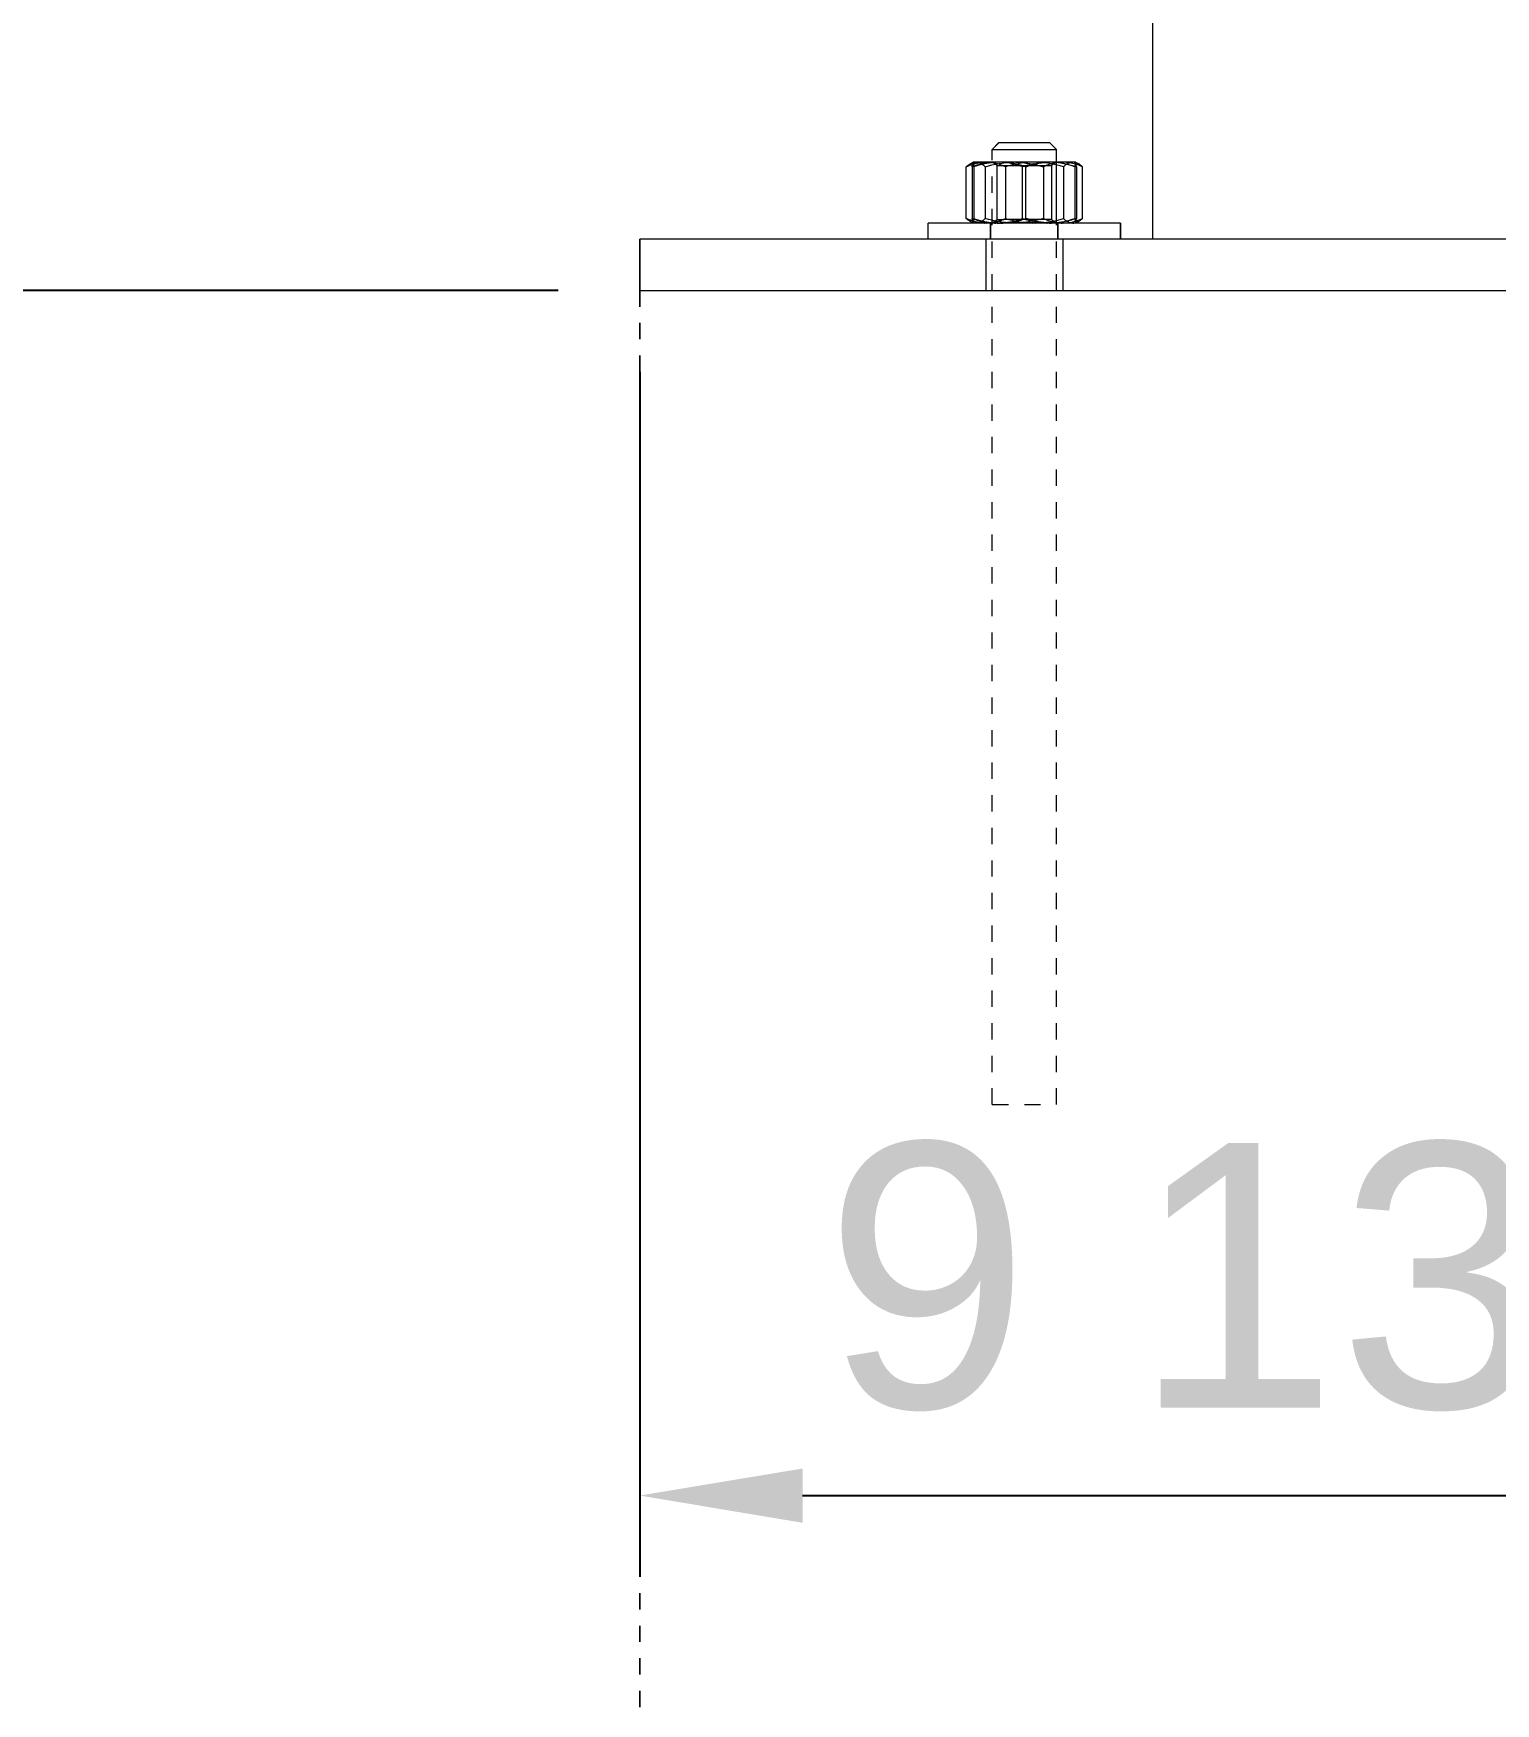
# Model space of a CAD drawing. Header units: inches. Extents: x -13 to 609, y -6 to 131.
# Drawn here: x 0.44 to 9.42, y 41.85 to 52.1 of the extents above; entities that cross this region are included whole.
import ezdxf

# ---------------------------------------------------------------- set-up
doc = ezdxf.new("R2010")
doc.units = ezdxf.units.IN
doc.header["$PDSIZE"] = -1
doc.linetypes.add('HIDDEN', pattern=[1.905, 1.27, -0.635])
doc.layers.add('ZANO_R', color=7, linetype='Continuous', lineweight=0)
doc.layers.add('ZANO_R_przerywana', color=250, linetype='HIDDEN', lineweight=0)
doc.styles.add('Arial', font='arial.ttf')
doc.styles.get("Standard").update_dxf_attribs({"font": 'ARIALUNI.TTF'})
doc.dimstyles.new('amerykanie', dxfattribs={"dimtxt": 50, "dimasz": 50, "dimexe": 0.5, "dimexo": 0.5, "dimgap": 1, "dimtad": 1, "dimdec": 0, "dimzin": 0, "dimlunit": 5, "dimtxsty": 'Standard', "dimcen": 0.09, "dimclrd": 1, "dimclre": 1, "dimclrt": 1, "dimazin": 0, "dimtfac": 1, "dimtdec": 0, "dimtmove": 0, "dimatfit": 3, "dimfxl": 1, "dimtzin": 0, "dimarcsym": 1})

# ---------------------------------------------------------------- blocks, each defined once
blk = doc.blocks.new('*D424')
at = {"layer": 'Defpoints', "color": 0}
for p in [(9.357, 130.6), (-9.363, 50.527), (4.164, 50.527)]:
    blk.add_point(p, dxfattribs=at)
at = {"layer": 'ZANO_R', "color": 1, "lineweight": -2}
for p, q in [((8.857, 130.6), (-9.863, 130.6)), ((-9.363, 129.6), (-9.363, 51.527)), ((3.664, 50.527), (-9.863, 50.527))]:
    blk.add_line(p, q, dxfattribs=at)
at = {"layer": 'ZANO_R', "color": 1}
for points in [[(-9.196, 129.6), (-9.53, 129.6), (-9.363, 130.6)], [(-9.53, 51.527), (-9.196, 51.527), (-9.363, 50.527)]]:
    blk.add_solid(points, dxfattribs=at)
at = {"layer": 'ZANO_R', "color": 1, "insert": (-10.703, 90.563), "char_height": 1.625, "attachment_point": 5, "rotation": 90, "style": 'Arial'}
blk.add_mtext('80 1/16', dxfattribs=at)
blk = doc.blocks.new('*D442')
at = {"layer": 'Defpoints', "color": 0}
for p in [(4.164, 50.527), (14.006, 50.527), (14.006, 43.126)]:
    blk.add_point(p, dxfattribs=at)
at = {"layer": 'ZANO_R', "color": 1, "lineweight": -2}
for p, q in [((4.164, 50.027), (4.164, 42.626)), ((14.006, 50.027), (14.006, 42.626)), ((5.164, 43.126), (13.006, 43.126))]:
    blk.add_line(p, q, dxfattribs=at)
at = {"layer": 'ZANO_R', "color": 1}
for points in [[(5.164, 43.292), (5.164, 42.959), (4.164, 43.126)], [(13.006, 42.959), (13.006, 43.292), (14.006, 43.126)]]:
    blk.add_solid(points, dxfattribs=at)
at = {"layer": 'ZANO_R', "color": 1, "insert": (9.085, 44.467), "char_height": 1.625, "attachment_point": 5, "style": 'Arial'}
blk.add_mtext('9 13/16', dxfattribs=at)

msp = doc.modelspace()

# ---------------------------------------------------------------- linework, layer by layer
at = {"layer": 'ZANO_R'}
for p, q in [((7.31373, 53.28269), (7.31373, 50.84174)), ((6.36871, 51.4323), (6.32934, 51.39293)), ((6.32934, 51.39293), (6.32953, 51.39293)), ((6.369, 51.4323), (6.32963, 51.39293)), ((6.32963, 51.39293), (6.52649, 51.39293)), ((6.36887, 51.4323), (6.36871, 51.4323)), ((6.52647, 51.4323), (6.369, 51.4323)), ((6.68396, 51.4323), (6.52649, 51.4323)), ((6.52649, 51.39293), (6.72333, 51.39293)), ((6.68373, 51.43223), (6.72304, 51.39293)), ((6.68396, 51.4323), (6.72333, 51.39293)), ((6.72304, 50.94126), (6.72304, 51.39293)), ((6.72333, 50.9413), (6.72333, 51.39293)), ((6.16982, 51.28605), (6.1788, 51.28987)), ((6.16982, 51.28605), (6.17357, 51.28939)), ((6.16982, 50.9683), (6.16982, 51.28605)), ((6.17357, 51.28939), (6.17744, 51.2926)), ((6.17744, 51.2926), (6.18141, 51.29567)), ((6.18442, 51.29214), (6.1788, 51.28987)), ((6.18141, 51.29567), (6.18549, 51.2986)), ((6.18442, 51.29214), (6.18836, 51.29368)), ((6.18549, 51.2986), (6.18966, 51.30139)), ((6.19176, 51.29497), (6.18836, 51.29368)), ((6.18966, 51.30139), (6.19393, 51.30403)), ((6.19176, 51.29497), (6.19866, 51.29747)), ((6.19393, 51.30403), (6.21152, 51.31419)), ((6.19506, 51.30467), (6.19714, 51.30585)), ((6.19714, 51.30585), (6.19926, 51.30696)), ((6.19913, 51.29763), (6.19866, 51.29747)), ((6.19913, 51.29763), (6.20997, 51.30123)), ((6.19926, 51.30696), (6.20142, 51.308)), ((6.20142, 51.308), (6.20361, 51.30895)), ((6.20361, 51.30895), (6.20584, 51.30984)), ((6.20584, 51.30984), (6.20809, 51.31064)), ((6.20613, 51.28605), (6.21109, 51.3141)), ((6.22184, 51.29137), (6.20613, 51.28605)), ((6.20613, 51.28605), (6.20613, 50.9683)), ((6.20809, 51.31064), (6.21037, 51.31137)), ((6.21396, 51.30245), (6.20997, 51.30123)), ((6.21037, 51.31137), (6.21267, 51.31202)), ((6.2111, 51.31411), (6.21123, 51.31418)), ((6.21136, 51.31419), (6.21124, 51.31419)), ((6.28896, 51.31419), (6.21152, 51.31419)), ((6.21161, 51.31411), (6.21658, 51.28605)), ((6.21267, 51.31202), (6.215, 51.31259)), ((6.21396, 51.30245), (6.21612, 51.30309)), ((6.215, 51.31259), (6.21734, 51.31308)), ((6.22142, 51.30459), (6.21612, 51.30309)), ((6.2263, 51.28917), (6.21658, 51.28605)), ((6.21658, 51.28605), (6.21658, 50.9683)), ((6.21734, 51.31308), (6.2197, 51.31349)), ((6.2197, 51.31349), (6.22207, 51.31382)), ((6.22142, 51.30459), (6.22273, 51.30495)), ((6.23771, 51.29615), (6.22184, 51.29137)), ((6.22207, 51.31382), (6.22445, 51.31406)), ((6.22892, 51.30654), (6.22273, 51.30495)), ((6.22856, 51.28987), (6.2263, 51.28917)), ((6.24176, 51.29381), (6.22856, 51.28987)), ((6.22892, 51.30654), (6.2299, 51.30678)), ((6.23645, 51.30829), (6.2299, 51.30678)), ((6.23149, 51.31419), (6.23513, 51.31419)), ((6.23189, 51.31406), (6.23497, 51.31357)), ((6.23216, 51.31419), (6.23192, 51.31419)), ((6.23497, 51.31357), (6.23804, 51.31297)), ((6.23645, 51.30829), (6.23784, 51.30859)), ((6.25374, 51.30038), (6.23771, 51.29615)), ((6.24403, 51.30982), (6.23784, 51.30858)), ((6.23804, 51.31297), (6.24109, 51.31227)), ((6.24109, 51.31227), (6.24411, 51.31148)), ((6.25504, 51.29747), (6.24176, 51.29381)), ((6.24403, 51.30982), (6.25159, 51.31114)), ((6.24411, 51.31148), (6.24711, 51.31058)), ((6.24711, 51.31058), (6.25007, 51.30958)), ((6.25007, 51.30958), (6.253, 51.30849)), ((6.25159, 51.31114), (6.25919, 51.31222)), ((6.253, 51.30849), (6.25589, 51.3073)), ((6.26991, 51.30406), (6.25374, 51.30038)), ((6.25567, 51.29763), (6.25504, 51.29747)), ((6.26783, 51.30068), (6.25567, 51.29763)), ((6.25589, 51.3073), (6.25874, 51.30601)), ((6.25874, 51.30601), (6.26155, 51.30463)), ((6.25919, 51.31222), (6.26681, 51.31307)), ((6.26155, 51.30463), (6.2643, 51.30316)), ((6.2643, 51.30316), (6.26701, 51.30159)), ((6.26681, 51.31307), (6.27446, 51.31368)), ((6.26701, 51.30159), (6.26967, 51.29994)), ((6.28157, 51.30379), (6.26783, 51.30068)), ((6.26967, 51.29994), (6.27226, 51.2982)), ((6.28619, 51.30719), (6.26991, 51.30406)), ((6.27226, 51.2982), (6.2748, 51.29638)), ((6.27446, 51.31368), (6.28213, 51.31405)), ((6.2748, 51.29638), (6.27728, 51.29447)), ((6.27728, 51.29447), (6.27969, 51.29248)), ((6.27969, 51.29248), (6.28204, 51.29042)), ((6.2954, 51.30654), (6.28157, 51.30379)), ((6.28204, 51.29042), (6.28431, 51.28827)), ((6.28213, 51.31405), (6.2898, 51.31419)), ((6.28431, 51.28827), (6.28652, 51.28605)), ((6.30256, 51.30976), (6.28619, 51.30719)), ((6.28652, 51.28605), (6.30705, 51.29203)), ((6.28652, 51.28605), (6.28652, 50.9683)), ((6.30014, 51.31379), (6.2898, 51.31419)), ((6.30982, 51.30899), (6.2954, 51.30654)), ((6.57871, 51.31419), (6.29738, 51.31419)), ((6.31046, 51.31303), (6.30014, 51.31379)), ((6.31902, 51.31176), (6.30256, 51.30976)), ((6.30705, 51.29203), (6.32777, 51.29731)), ((6.32432, 51.31097), (6.30982, 51.30899)), ((6.32074, 51.31191), (6.31046, 51.31303)), ((6.33554, 51.31321), (6.31902, 51.31176)), ((6.33098, 51.31043), (6.32074, 51.31191)), ((6.33887, 51.31248), (6.32432, 51.31097)), ((6.32777, 51.29731), (6.34865, 51.30188)), ((6.35887, 51.29351), (6.32946, 51.3141)), ((6.35915, 51.29351), (6.32973, 51.31412)), ((6.34116, 51.3086), (6.33098, 51.31043)), ((6.35209, 51.31409), (6.33554, 51.31321)), ((6.35347, 51.31352), (6.33887, 51.31248)), ((6.35127, 51.30641), (6.34116, 51.3086)), ((6.34865, 51.30188), (6.36968, 51.30575)), ((6.3613, 51.30388), (6.35127, 51.30641)), ((6.36809, 51.3141), (6.35347, 51.31352)), ((6.35887, 50.96185), (6.35887, 51.29351)), ((6.35896, 51.29351), (6.35887, 51.29351)), ((6.35887, 51.29351), (6.35887, 51.29351)), ((6.35887, 51.29351), (6.35887, 51.29351)), ((6.35887, 51.29351), (6.35887, 51.29351)), ((6.35887, 51.29351), (6.35887, 51.29351)), ((6.35887, 51.29351), (6.35888, 51.29351)), ((6.35888, 51.29351), (6.35917, 51.29351)), ((6.35915, 50.96185), (6.35915, 51.29351)), ((6.35917, 51.29351), (6.35915, 51.29351)), ((6.35915, 51.29351), (6.35915, 51.29351)), ((6.35915, 51.29351), (6.35916, 51.29351)), ((6.35916, 51.29351), (6.35916, 51.29351)), ((6.35916, 51.29351), (6.35926, 51.29351)), ((6.35926, 51.29351), (6.35974, 51.29351)), ((6.35974, 51.29351), (6.36185, 51.29351)), ((6.37123, 51.30099), (6.3613, 51.30388)), ((6.36185, 51.29351), (6.37038, 51.29351)), ((6.37081, 51.31415), (6.36645, 51.31406)), ((6.38483, 51.3133), (6.36809, 51.31412)), ((6.36968, 51.30575), (6.39083, 51.30891)), ((6.37185, 51.31416), (6.36991, 51.31413)), ((6.37038, 51.29351), (6.40074, 51.29351)), ((6.38106, 51.29776), (6.37123, 51.30099)), ((6.39077, 51.29419), (6.38106, 51.29776)), ((6.40173, 51.31328), (6.38449, 51.31411)), ((6.40154, 51.31189), (6.38483, 51.3133)), ((6.40035, 51.29029), (6.39077, 51.29419)), ((6.39083, 51.30891), (6.41207, 51.31135)), ((6.40978, 51.28605), (6.40035, 51.29029)), ((6.40074, 51.29351), (6.69379, 51.29351)), ((6.41819, 51.30991), (6.40154, 51.31189)), ((6.41892, 51.31187), (6.40173, 51.31328)), ((6.4291, 51.29172), (6.40978, 51.28605)), ((6.40978, 51.28605), (6.40978, 50.9683)), ((6.41207, 51.31135), (6.43338, 51.31308)), ((6.43476, 51.30735), (6.41819, 51.30991)), ((6.43606, 51.30988), (6.41892, 51.31187)), ((6.44859, 51.29676), (6.4291, 51.29172)), ((6.43338, 51.31308), (6.45474, 51.31409)), ((6.45123, 51.30422), (6.43476, 51.30735)), ((6.45313, 51.30732), (6.43606, 51.30988)), ((6.46823, 51.30117), (6.44859, 51.29676)), ((6.46759, 51.30052), (6.45123, 51.30422)), ((6.47009, 51.30419), (6.45313, 51.30732)), ((6.4838, 51.29626), (6.46759, 51.30052)), ((6.488, 51.30494), (6.46823, 51.30117)), ((6.48695, 51.3005), (6.47009, 51.30419)), ((6.47374, 51.31411), (6.49525, 51.31314)), ((6.49986, 51.29143), (6.4838, 51.29626)), ((6.50367, 51.29624), (6.48695, 51.3005)), ((6.50788, 51.30808), (6.488, 51.30494)), ((6.49525, 51.31314), (6.51672, 51.31144)), ((6.51574, 51.28605), (6.49986, 51.29143)), ((6.52024, 51.29142), (6.50367, 51.29624)), ((6.52785, 51.31058), (6.50788, 51.30808)), ((6.52772, 51.28987), (6.51574, 51.28605)), ((6.51574, 50.9683), (6.51574, 51.28605)), ((6.51672, 51.31144), (6.53811, 51.30901)), ((6.53664, 51.28605), (6.52024, 51.29142)), ((6.52772, 51.28987), (6.53522, 51.29214)), ((6.5479, 51.31243), (6.52785, 51.31058)), ((6.54023, 51.29361), (6.53522, 51.29214)), ((6.53664, 51.28605), (6.55223, 51.29133)), ((6.53664, 50.9683), (6.53664, 51.28605)), ((6.53811, 51.30901), (6.55941, 51.30585)), ((6.54023, 51.29361), (6.545, 51.29497)), ((6.55711, 51.29823), (6.545, 51.29497)), ((6.56799, 51.31363), (6.5479, 51.31243)), ((6.55223, 51.29133), (6.56799, 51.29608)), ((6.56928, 51.30123), (6.55711, 51.29823)), ((6.55941, 51.30585), (6.58059, 51.30198)), ((6.58811, 51.31419), (6.56799, 51.31363)), ((6.56799, 51.29608), (6.58391, 51.30029)), ((6.56928, 51.30123), (6.57461, 51.30245)), ((6.5775, 51.30309), (6.57461, 51.30245)), ((6.5775, 51.30309), (6.58456, 51.30459)), ((6.58059, 51.30198), (6.60163, 51.29738)), ((6.58391, 51.30029), (6.59996, 51.30396)), ((6.5863, 51.30495), (6.58456, 51.30459)), ((6.5863, 51.30495), (6.59456, 51.30654)), ((6.60827, 51.31363), (6.58816, 51.31419)), ((6.59587, 51.30678), (6.59456, 51.30654)), ((6.59587, 51.30678), (6.61041, 51.30921)), ((6.82108, 51.31419), (6.59736, 51.31419)), ((6.59996, 51.30396), (6.61613, 51.30709)), ((6.60163, 51.29738), (6.6225, 51.29207)), ((6.62836, 51.31242), (6.60827, 51.31363)), ((6.61041, 51.30921), (6.62502, 51.31116)), ((6.61613, 51.30709), (6.63239, 51.30966)), ((6.6225, 51.29207), (6.64317, 51.28605)), ((6.62502, 51.31116), (6.63969, 51.31263)), ((6.6484, 51.31057), (6.62836, 51.31242)), ((6.63239, 51.30966), (6.64873, 51.31168)), ((6.63969, 51.31263), (6.65439, 51.31362)), ((6.65305, 51.29025), (6.64317, 51.28605)), ((6.64317, 51.28605), (6.64317, 50.9683)), ((6.66837, 51.30808), (6.6484, 51.31057)), ((6.64873, 51.31168), (6.66513, 51.31315)), ((6.66304, 51.29418), (6.65305, 51.29025)), ((6.65439, 51.31362), (6.66913, 51.31413)), ((6.66511, 51.29497), (6.65777, 51.29214)), ((6.67313, 51.29784), (6.66304, 51.29418)), ((6.66513, 51.31315), (6.68156, 51.31406)), ((6.66701, 51.31409), (6.66561, 51.31406)), ((6.68824, 51.30494), (6.66837, 51.30808)), ((6.68331, 51.30123), (6.67313, 51.29784)), ((6.68305, 51.31412), (6.68111, 51.31415)), ((6.69274, 51.30403), (6.68331, 51.30123)), ((6.70196, 51.31321), (6.68486, 51.31409)), ((6.70801, 51.30117), (6.68824, 51.30494)), ((6.69608, 51.30495), (6.69274, 51.30403)), ((6.72296, 51.31413), (6.69351, 51.29351)), ((6.69351, 51.29351), (6.69351, 50.96185)), ((6.72323, 51.31412), (6.6938, 51.29351)), ((6.6938, 51.29351), (6.6938, 50.96185)), ((6.70442, 51.30708), (6.69608, 51.30495)), ((6.70016, 51.31409), (6.71673, 51.31321)), ((6.71902, 51.31178), (6.70196, 51.31321)), ((6.71283, 51.30894), (6.70442, 51.30708)), ((6.72765, 51.29676), (6.70801, 51.30117)), ((6.72129, 51.31053), (6.71283, 51.30894)), ((6.71673, 51.31321), (6.73326, 51.31177)), ((6.73602, 51.30977), (6.71902, 51.31178)), ((6.7298, 51.31183), (6.72129, 51.31053)), ((6.74713, 51.29172), (6.72765, 51.29676)), ((6.73835, 51.31286), (6.7298, 51.31183)), ((6.73326, 51.31177), (6.74973, 51.30977)), ((6.75295, 51.30721), (6.73602, 51.30977)), ((6.74693, 51.3136), (6.73835, 51.31286)), ((6.75553, 51.31406), (6.74693, 51.3136)), ((6.76644, 51.28605), (6.74713, 51.29172)), ((6.74973, 51.30977), (6.76612, 51.3072)), ((6.76978, 51.30408), (6.75295, 51.30721)), ((6.77426, 51.31375), (6.764, 51.31418)), ((6.76612, 51.3072), (6.78242, 51.30407)), ((6.76854, 51.28821), (6.76644, 51.28605)), ((6.76644, 51.28605), (6.76644, 50.9683)), ((6.77071, 51.2903), (6.76854, 51.28821)), ((6.7865, 51.3004), (6.76978, 51.30408)), ((6.77294, 51.29232), (6.77071, 51.2903)), ((6.77525, 51.29425), (6.77294, 51.29232)), ((6.78451, 51.31297), (6.77426, 51.31375)), ((6.77762, 51.29612), (6.77525, 51.29425)), ((6.78004, 51.2979), (6.77762, 51.29612)), ((6.78253, 51.2996), (6.78004, 51.2979)), ((6.78242, 51.30407), (6.7986, 51.30039)), ((6.78507, 51.30121), (6.78253, 51.2996)), ((6.79472, 51.31183), (6.78451, 51.31297)), ((6.78767, 51.30274), (6.78507, 51.30121)), ((6.80309, 51.29616), (6.7865, 51.3004)), ((6.79031, 51.30418), (6.78767, 51.30274)), ((6.793, 51.30553), (6.79031, 51.30418)), ((6.79573, 51.3068), (6.793, 51.30553)), ((6.80488, 51.31034), (6.79472, 51.31183)), ((6.79851, 51.30797), (6.79573, 51.3068)), ((6.80132, 51.30904), (6.79851, 51.30797)), ((6.7986, 51.30039), (6.81464, 51.29616)), ((6.80417, 51.31003), (6.80132, 51.30904)), ((6.81953, 51.29138), (6.80309, 51.29616)), ((6.80704, 51.31091), (6.80417, 51.31003)), ((6.81499, 51.3085), (6.80488, 51.31034)), ((6.80995, 51.31171), (6.80704, 51.31091)), ((6.81288, 51.3124), (6.80995, 51.31171)), ((6.81583, 51.31299), (6.81288, 51.3124)), ((6.81464, 51.29616), (6.83053, 51.29138)), ((6.82503, 51.30631), (6.81499, 51.3085)), ((6.8188, 51.31349), (6.81583, 51.31299)), ((6.81783, 51.31419), (6.82147, 51.31419)), ((6.82179, 51.31389), (6.8188, 51.31349)), ((6.8358, 51.28605), (6.81953, 51.29138)), ((6.82109, 51.31419), (6.8208, 51.31419)), ((6.82478, 51.31419), (6.82179, 51.31389)), ((6.82778, 51.31389), (6.82478, 51.31419)), ((6.83498, 51.30378), (6.82503, 51.30631)), ((6.83077, 51.31349), (6.82778, 51.31389)), ((6.84144, 51.31419), (6.82854, 51.31419)), ((6.83053, 51.29138), (6.84624, 51.28605)), ((6.83374, 51.313), (6.83077, 51.31349)), ((6.83669, 51.3124), (6.83374, 51.313)), ((6.84485, 51.3009), (6.83498, 51.30378)), ((6.84083, 51.31414), (6.8358, 51.28605)), ((6.8358, 51.28605), (6.8358, 50.9683)), ((6.83962, 51.31171), (6.83669, 51.3124)), ((6.84252, 51.31092), (6.83962, 51.31171)), ((6.84624, 51.28605), (6.84126, 51.31412)), ((6.84144, 51.31419), (6.8579, 51.30468)), ((6.8454, 51.31003), (6.84252, 51.31092)), ((6.8546, 51.29769), (6.84485, 51.3009)), ((6.84825, 51.30905), (6.8454, 51.31003)), ((6.84624, 51.28605), (6.84624, 50.9683)), ((6.85106, 51.30797), (6.84825, 51.30905)), ((6.85383, 51.3068), (6.85106, 51.30797)), ((6.85657, 51.30554), (6.85383, 51.3068)), ((6.86424, 51.29414), (6.8546, 51.29769)), ((6.85926, 51.30418), (6.85657, 51.30554)), ((6.8619, 51.30274), (6.85926, 51.30418)), ((6.8645, 51.30121), (6.8619, 51.30274)), ((6.87376, 51.29026), (6.86424, 51.29414)), ((6.86704, 51.2996), (6.8645, 51.30121)), ((6.86952, 51.2979), (6.86704, 51.2996)), ((6.87195, 51.29612), (6.86952, 51.2979)), ((6.87432, 51.29426), (6.87195, 51.29612)), ((6.88313, 51.28605), (6.87376, 51.29026)), ((6.87662, 51.29232), (6.87432, 51.29426)), ((6.87886, 51.2903), (6.87662, 51.29232)), ((6.88103, 51.28821), (6.87886, 51.2903)), ((6.88313, 51.28605), (6.88103, 51.28821)), ((6.88313, 50.9683), (6.88313, 51.28605)), ((5.93564, 50.84174), (5.93564, 50.94017)), ((5.93593, 50.94017), (5.93564, 50.94017)), ((5.93593, 50.84174), (5.93593, 50.94017)), ((6.49939, 50.94017), (5.93593, 50.94017)), ((6.1788, 50.96448), (6.16982, 50.9683)), ((6.17357, 50.96496), (6.16982, 50.9683)), ((6.17744, 50.96176), (6.17357, 50.96496)), ((6.18141, 50.95869), (6.17744, 50.96176)), ((6.1788, 50.96448), (6.18442, 50.96221)), ((6.18549, 50.95575), (6.18141, 50.95869)), ((6.18836, 50.96068), (6.18442, 50.96221)), ((6.18966, 50.95296), (6.18549, 50.95575)), ((6.18836, 50.96068), (6.19176, 50.95939)), ((6.19393, 50.95032), (6.18966, 50.95296)), ((6.19866, 50.95689), (6.19176, 50.95939)), ((6.2114, 50.94024), (6.19393, 50.95032)), ((6.19711, 50.94851), (6.19506, 50.94968)), ((6.19919, 50.94742), (6.19711, 50.94851)), ((6.19866, 50.95689), (6.19913, 50.95672)), ((6.20997, 50.95313), (6.19913, 50.95673)), ((6.20132, 50.94639), (6.19919, 50.94742)), ((6.20347, 50.94544), (6.20132, 50.94639)), ((6.20566, 50.94457), (6.20347, 50.94544)), ((6.20788, 50.94377), (6.20566, 50.94457)), ((6.21136, 50.94017), (6.20613, 50.9683)), ((6.20613, 50.9683), (6.22131, 50.96321)), ((6.21012, 50.94305), (6.20788, 50.94377)), ((6.20997, 50.95313), (6.21396, 50.9519)), ((6.21239, 50.9424), (6.21012, 50.94305)), ((6.21123, 50.94017), (6.2111, 50.94025)), ((6.21658, 50.9683), (6.21151, 50.9402)), ((6.21468, 50.94184), (6.21239, 50.9424)), ((6.21612, 50.95126), (6.21396, 50.9519)), ((6.21699, 50.94135), (6.21468, 50.94184)), ((6.21612, 50.95126), (6.22142, 50.94976)), ((6.21658, 50.9683), (6.2263, 50.96519)), ((6.21931, 50.94094), (6.21699, 50.94135)), ((6.22164, 50.94061), (6.21931, 50.94094)), ((6.22131, 50.96321), (6.23664, 50.9586)), ((6.22273, 50.94941), (6.22142, 50.94976)), ((6.22399, 50.94037), (6.22164, 50.94061)), ((6.22273, 50.94941), (6.22892, 50.94781)), ((6.22634, 50.9402), (6.22399, 50.94037)), ((6.2263, 50.96519), (6.22856, 50.96448)), ((6.22856, 50.96448), (6.24176, 50.96055)), ((6.2299, 50.94757), (6.22892, 50.94781)), ((6.2299, 50.94757), (6.23645, 50.94607)), ((6.23457, 50.94074), (6.23146, 50.94027)), ((6.23766, 50.94132), (6.23457, 50.94074)), ((6.23784, 50.94577), (6.23645, 50.94607)), ((6.23664, 50.9586), (6.25211, 50.95448)), ((6.24074, 50.94201), (6.23766, 50.94132)), ((6.23784, 50.94577), (6.24403, 50.94454)), ((6.24378, 50.9428), (6.24074, 50.94201)), ((6.24176, 50.96055), (6.25504, 50.95689)), ((6.2468, 50.94369), (6.24378, 50.9428)), ((6.25159, 50.94322), (6.24403, 50.94453)), ((6.24979, 50.94468), (6.2468, 50.94369)), ((6.25274, 50.94576), (6.24979, 50.94468)), ((6.25919, 50.94213), (6.25159, 50.94322)), ((6.25211, 50.95448), (6.2677, 50.95085)), ((6.25566, 50.94695), (6.25274, 50.94576)), ((6.25504, 50.95689), (6.25567, 50.95673)), ((6.25853, 50.94824), (6.25566, 50.94695)), ((6.25567, 50.95672), (6.26783, 50.95367)), ((6.26136, 50.94962), (6.25853, 50.94824)), ((6.26681, 50.94129), (6.25919, 50.94213)), ((6.26414, 50.95109), (6.26136, 50.94962)), ((6.26687, 50.95266), (6.26414, 50.95109)), ((6.27446, 50.94068), (6.26681, 50.94129)), ((6.26955, 50.95432), (6.26687, 50.95266)), ((6.2677, 50.95085), (6.2834, 50.94771)), ((6.26783, 50.95367), (6.28157, 50.95056)), ((6.27217, 50.95607), (6.26955, 50.95432)), ((6.27473, 50.9579), (6.27217, 50.95607)), ((6.28213, 50.94031), (6.27446, 50.94068)), ((6.27722, 50.95982), (6.27473, 50.9579)), ((6.27965, 50.96182), (6.27722, 50.95982)), ((6.28201, 50.96391), (6.27965, 50.96182)), ((6.28157, 50.95056), (6.2954, 50.94781)), ((6.2843, 50.96607), (6.28201, 50.96391)), ((6.2898, 50.94017), (6.28213, 50.94031)), ((6.28218, 50.9403), (6.28414, 50.94024)), ((6.2834, 50.94771), (6.29918, 50.94508)), ((6.28652, 50.9683), (6.2843, 50.96607)), ((6.30671, 50.96248), (6.28652, 50.9683)), ((6.2932, 50.94019), (6.30325, 50.94072)), ((6.2954, 50.94781), (6.30811, 50.94564)), ((6.29918, 50.94508), (6.31505, 50.94294)), ((6.30325, 50.94072), (6.31327, 50.94158)), ((6.32708, 50.9573), (6.30671, 50.96248)), ((6.30811, 50.94564), (6.32088, 50.94382)), ((6.31327, 50.94158), (6.32326, 50.94277)), ((6.31505, 50.94294), (6.33097, 50.9413)), ((6.3195, 50.84174), (6.3195, 50.94017)), ((6.31978, 50.84174), (6.31978, 50.94017)), ((6.32088, 50.94382), (6.33369, 50.94236)), ((6.32326, 50.94277), (6.33321, 50.9443)), ((6.3476, 50.95277), (6.32708, 50.9573)), ((6.32954, 50.94131), (6.35887, 50.96185)), ((6.32964, 50.94117), (6.32963, 50.94117)), ((6.32963, 50.94117), (6.32963, 50.94117)), ((6.32963, 50.94117), (6.32963, 50.94117)), ((6.32963, 50.94117), (6.32964, 50.94117)), ((6.32964, 50.94118), (6.32965, 50.94119)), ((6.32964, 50.94117), (6.32975, 50.94117)), ((6.32973, 50.94124), (6.35915, 50.96185)), ((6.32975, 50.94117), (6.33032, 50.94117)), ((6.33032, 50.94117), (6.3328, 50.94117)), ((6.3328, 50.94117), (6.34283, 50.94117)), ((6.33321, 50.9443), (6.34309, 50.94616)), ((6.33332, 50.94113), (6.3427, 50.94059)), ((6.33369, 50.94236), (6.34654, 50.94126)), ((6.3427, 50.94059), (6.35209, 50.94027)), ((6.34283, 50.94117), (6.37856, 50.94117)), ((6.34309, 50.94616), (6.35291, 50.94836)), ((6.34607, 50.94127), (6.34701, 50.94121)), ((6.36826, 50.94891), (6.3476, 50.95277)), ((6.34908, 50.94108), (6.35858, 50.94056)), ((6.35291, 50.94836), (6.36265, 50.95088)), ((6.35858, 50.94056), (6.36809, 50.94026)), ((6.35896, 50.96185), (6.35887, 50.96185)), ((6.35887, 50.96185), (6.35887, 50.96185)), ((6.35887, 50.96185), (6.35887, 50.96185)), ((6.35887, 50.96185), (6.35887, 50.96185)), ((6.35887, 50.96185), (6.35887, 50.96185)), ((6.35887, 50.96185), (6.35888, 50.96185)), ((6.35888, 50.96185), (6.35917, 50.96185)), ((6.35917, 50.96185), (6.35915, 50.96185)), ((6.35915, 50.96185), (6.35915, 50.96185)), ((6.35915, 50.96185), (6.35916, 50.96185)), ((6.35916, 50.96185), (6.35916, 50.96185)), ((6.35916, 50.96185), (6.35926, 50.96185)), ((6.35926, 50.96185), (6.35974, 50.96185)), ((6.35974, 50.96185), (6.36185, 50.96185)), ((6.36185, 50.96185), (6.37038, 50.96185)), ((6.36265, 50.95088), (6.3723, 50.95373)), ((6.36645, 50.94029), (6.37022, 50.94022)), ((6.38903, 50.9457), (6.36826, 50.94891)), ((6.36866, 50.94025), (6.3794, 50.9406)), ((6.37038, 50.96185), (6.40074, 50.96185)), ((6.3723, 50.95373), (6.38185, 50.9569)), ((6.55404, 50.94117), (6.37856, 50.94117)), ((6.3794, 50.9406), (6.39012, 50.94125)), ((6.38185, 50.9569), (6.39129, 50.96038)), ((6.38503, 50.94026), (6.39485, 50.94057)), ((6.40989, 50.94315), (6.38903, 50.9457)), ((6.39082, 50.9413), (6.40675, 50.94293)), ((6.39129, 50.96038), (6.4006, 50.96419)), ((6.39485, 50.94057), (6.40466, 50.94111)), ((6.4006, 50.96419), (6.40978, 50.9683)), ((6.6938, 50.96185), (6.40074, 50.96185)), ((6.40675, 50.94293), (6.42263, 50.94507)), ((6.40695, 50.94126), (6.42348, 50.94288)), ((6.40978, 50.9683), (6.43033, 50.96232)), ((6.43082, 50.94128), (6.40989, 50.94315)), ((6.42263, 50.94507), (6.43843, 50.9477)), ((6.42348, 50.94288), (6.43994, 50.945)), ((6.43033, 50.96232), (6.45106, 50.95704)), ((6.44358, 50.9406), (6.43244, 50.94117)), ((6.43843, 50.9477), (6.45414, 50.95084)), ((6.43994, 50.945), (6.45633, 50.94764)), ((6.45474, 50.94027), (6.44358, 50.9406)), ((6.45106, 50.95704), (6.47196, 50.95246)), ((6.45414, 50.95084), (6.46974, 50.95447)), ((6.45633, 50.94764), (6.47263, 50.95077)), ((6.46974, 50.95447), (6.48522, 50.95859)), ((6.47196, 50.95246), (6.49301, 50.94859)), ((6.47263, 50.95077), (6.48883, 50.95441)), ((6.48668, 50.94063), (6.47483, 50.94027)), ((6.48522, 50.95859), (6.50056, 50.96321)), ((6.49852, 50.94125), (6.48668, 50.94063)), ((6.48883, 50.95441), (6.5049, 50.95855)), ((6.49301, 50.94859), (6.51417, 50.94544)), ((6.51983, 50.94315), (6.49891, 50.94127)), ((7.11703, 50.94017), (6.49939, 50.94017)), ((6.50056, 50.96321), (6.51574, 50.9683)), ((6.5049, 50.95855), (6.52084, 50.96318)), ((6.51417, 50.94544), (6.53543, 50.94299)), ((6.51574, 50.9683), (6.52772, 50.96448)), ((6.54069, 50.9457), (6.51983, 50.94315)), ((6.52084, 50.96318), (6.53664, 50.9683)), ((6.53522, 50.96221), (6.52772, 50.96448)), ((6.53522, 50.96221), (6.54047, 50.96068)), ((6.53543, 50.94299), (6.55676, 50.94127)), ((6.55186, 50.96319), (6.53664, 50.9683)), ((6.545, 50.95939), (6.54047, 50.96068)), ((6.56145, 50.94891), (6.54069, 50.9457)), ((6.545, 50.95939), (6.55711, 50.95613)), ((6.56725, 50.95857), (6.55186, 50.96319)), ((6.61912, 50.94117), (6.55424, 50.94117)), ((6.55676, 50.94127), (6.57813, 50.94027)), ((6.55711, 50.95613), (6.56928, 50.95313)), ((6.5821, 50.95278), (6.56145, 50.94891)), ((6.58277, 50.95444), (6.56725, 50.95857)), ((6.57461, 50.9519), (6.56928, 50.95313)), ((6.57461, 50.9519), (6.5775, 50.95126)), ((6.58456, 50.94976), (6.5775, 50.95126)), ((6.60262, 50.9573), (6.5821, 50.95278)), ((6.59841, 50.9508), (6.58277, 50.95444)), ((6.58456, 50.94976), (6.58631, 50.94941)), ((6.59456, 50.94781), (6.58631, 50.94941)), ((6.59456, 50.94781), (6.59587, 50.94757)), ((6.61041, 50.94515), (6.59587, 50.94757)), ((6.59736, 50.94025), (6.61882, 50.94123)), ((6.61416, 50.94766), (6.59841, 50.9508)), ((6.62298, 50.96248), (6.60262, 50.9573)), ((6.62502, 50.9432), (6.61041, 50.94515)), ((6.63001, 50.94503), (6.61416, 50.94766)), ((6.61882, 50.94123), (6.64024, 50.94294)), ((6.72333, 50.94117), (6.62213, 50.94117)), ((6.64317, 50.9683), (6.62298, 50.96248)), ((6.63969, 50.94173), (6.62502, 50.9432)), ((6.64593, 50.9429), (6.63001, 50.94503)), ((6.65439, 50.94073), (6.63969, 50.94173)), ((6.64024, 50.94294), (6.66159, 50.94537)), ((6.64317, 50.9683), (6.65305, 50.9641)), ((6.66191, 50.94128), (6.64593, 50.9429)), ((6.64905, 50.94103), (6.65542, 50.94067)), ((6.65305, 50.9641), (6.66304, 50.96017)), ((6.66913, 50.94022), (6.65439, 50.94073)), ((6.66159, 50.94537), (6.68285, 50.94853)), ((6.66304, 50.96017), (6.67313, 50.95651)), ((6.67259, 50.94062), (6.66362, 50.94115)), ((6.66561, 50.9403), (6.66712, 50.94026)), ((6.68156, 50.94029), (6.67259, 50.94062)), ((6.67313, 50.95651), (6.68331, 50.95313)), ((6.68111, 50.9402), (6.68273, 50.94023)), ((6.68285, 50.94853), (6.70399, 50.95241)), ((6.68331, 50.95313), (6.69274, 50.95032)), ((6.68486, 50.94027), (6.69415, 50.94057)), ((6.69274, 50.95032), (6.69608, 50.94941)), ((6.69351, 50.96185), (6.723, 50.9412)), ((6.69368, 50.96185), (6.6938, 50.96185)), ((6.6938, 50.96185), (6.72327, 50.94121)), ((6.6938, 50.96185), (6.6938, 50.96185)), ((6.69415, 50.94057), (6.70342, 50.94108)), ((6.69608, 50.94941), (6.70388, 50.9474)), ((6.70975, 50.9406), (6.70006, 50.94026)), ((6.70388, 50.9474), (6.71175, 50.94563)), ((6.70399, 50.95241), (6.72498, 50.957)), ((6.70642, 50.94129), (6.7229, 50.94291)), ((6.71943, 50.94116), (6.70975, 50.9406)), ((6.71175, 50.94563), (6.71967, 50.9441)), ((6.71967, 50.9441), (6.72763, 50.94283)), ((6.73798, 50.94301), (6.72216, 50.94136)), ((6.7229, 50.94291), (6.73932, 50.94504)), ((6.72304, 50.94117), (6.72304, 50.94017)), ((6.72331, 50.94117), (6.72333, 50.94117)), ((6.72333, 50.94117), (6.72333, 50.94017)), ((6.72333, 50.94117), (6.72333, 50.94117)), ((6.72498, 50.957), (6.7458, 50.9623)), ((6.72763, 50.94283), (6.73563, 50.9418)), ((6.73288, 50.84174), (6.73288, 50.94017)), ((6.73317, 50.94017), (6.73317, 50.84174)), ((6.73563, 50.9418), (6.74365, 50.94101)), ((6.75375, 50.94516), (6.73798, 50.94301)), ((6.73932, 50.94504), (6.75568, 50.94767)), ((6.74365, 50.94101), (6.7517, 50.94048)), ((6.7458, 50.9623), (6.76644, 50.9683)), ((6.7517, 50.94048), (6.75976, 50.9402)), ((6.76944, 50.9478), (6.75375, 50.94516)), ((6.75568, 50.94767), (6.77194, 50.9508)), ((6.76644, 50.9683), (6.76865, 50.96607)), ((6.76865, 50.96607), (6.77094, 50.96391)), ((6.76881, 50.94024), (6.77867, 50.94084)), ((6.78505, 50.95093), (6.76944, 50.9478)), ((6.77094, 50.96391), (6.7733, 50.96182)), ((6.77194, 50.9508), (6.7881, 50.95444)), ((6.7733, 50.96182), (6.77573, 50.95982)), ((6.77573, 50.95982), (6.77823, 50.9579)), ((6.77823, 50.9579), (6.78079, 50.95607)), ((6.77867, 50.94084), (6.7885, 50.94176)), ((6.78079, 50.95607), (6.78341, 50.95432)), ((6.78341, 50.95432), (6.78608, 50.95266)), ((6.80054, 50.95455), (6.78505, 50.95093)), ((6.78608, 50.95266), (6.78881, 50.95109)), ((6.7881, 50.95444), (6.80414, 50.95857)), ((6.7885, 50.94176), (6.79829, 50.943)), ((6.78881, 50.95109), (6.79159, 50.94962)), ((6.79159, 50.94962), (6.79442, 50.94824)), ((6.79442, 50.94824), (6.79729, 50.94695)), ((6.79729, 50.94695), (6.80021, 50.94576)), ((6.79829, 50.943), (6.80804, 50.94456)), ((6.80021, 50.94576), (6.80316, 50.94468)), ((6.81592, 50.95866), (6.80054, 50.95455)), ((6.80316, 50.94468), (6.80615, 50.94369)), ((6.80414, 50.95857), (6.82004, 50.96319)), ((6.80615, 50.94369), (6.80917, 50.9428)), ((6.80804, 50.94456), (6.81773, 50.94644)), ((6.80917, 50.9428), (6.81222, 50.94201)), ((6.81222, 50.94201), (6.81529, 50.94132)), ((6.81529, 50.94132), (6.81839, 50.94074)), ((6.83116, 50.96324), (6.81592, 50.95866)), ((6.81773, 50.94644), (6.82735, 50.94864)), ((6.81839, 50.94074), (6.8215, 50.94027)), ((6.82004, 50.96319), (6.8358, 50.9683)), ((6.82662, 50.9402), (6.82966, 50.94059)), ((6.82735, 50.94864), (6.8369, 50.95115)), ((6.82966, 50.94059), (6.83269, 50.94109)), ((6.84624, 50.9683), (6.83116, 50.96324)), ((6.83269, 50.94109), (6.8357, 50.94168)), ((6.8357, 50.94168), (6.83868, 50.94238)), ((6.8358, 50.9683), (6.84083, 50.94021)), ((6.8369, 50.95115), (6.84636, 50.95397)), ((6.83868, 50.94238), (6.84165, 50.94317)), ((6.84121, 50.94021), (6.84128, 50.94025)), ((6.84135, 50.94029), (6.84624, 50.9683)), ((6.8579, 50.94967), (6.84144, 50.94017)), ((6.84165, 50.94317), (6.84458, 50.94406)), ((6.84458, 50.94406), (6.84749, 50.94505)), ((6.84636, 50.95397), (6.85573, 50.9571)), ((6.84749, 50.94505), (6.85035, 50.94614)), ((6.85035, 50.94614), (6.85319, 50.94732)), ((6.85319, 50.94732), (6.85598, 50.94859)), ((6.85573, 50.9571), (6.86498, 50.96053)), ((6.85598, 50.94859), (6.85872, 50.94996)), ((6.85872, 50.94996), (6.86142, 50.95141)), ((6.86142, 50.95141), (6.86407, 50.95296)), ((6.86407, 50.95296), (6.86667, 50.95459)), ((6.86498, 50.96053), (6.87412, 50.96427)), ((6.86667, 50.95459), (6.86921, 50.95631)), ((6.86921, 50.95631), (6.87169, 50.95811)), ((6.87169, 50.95811), (6.87411, 50.95999)), ((6.87411, 50.95999), (6.87647, 50.96196)), ((6.87412, 50.96427), (6.88313, 50.9683)), ((6.87647, 50.96196), (6.87876, 50.964)), ((6.87876, 50.964), (6.88098, 50.96611)), ((6.88098, 50.96611), (6.88313, 50.9683)), ((7.11674, 50.84174), (7.11674, 50.94017)), ((7.11703, 50.94017), (7.11703, 50.84174)), ((4.16385, 50.52678), (4.16385, 50.84174)), ((4.16441, 50.84174), (4.16385, 50.84174)), ((4.16441, 50.84174), (4.16441, 50.52678)), ((14.00693, 50.84174), (4.16441, 50.84174)), ((6.28997, 50.84174), (6.28997, 50.52678)), ((6.29026, 50.84174), (6.29026, 50.52678)), ((6.76241, 50.84174), (6.76241, 50.52678)), ((6.7627, 50.84174), (6.7627, 50.52678))]:
    msp.add_line(p, q, dxfattribs=at)
msp.add_lwpolyline([(4.16441, 50.84174), (4.16441, 50.52678), (14.00637, 50.52678), (14.00637, 50.84174)], close=True, dxfattribs=at)
at = {"layer": 'ZANO_R_przerywana', "ltscale": 0.05}
for p, q in [((6.32934, 45.52678), (6.32934, 51.39293)), ((6.32963, 45.52678), (6.32963, 51.39293)), ((6.72304, 45.52678), (6.72304, 50.94017)), ((6.72333, 45.52678), (6.72333, 50.94017)), ((4.16357, 50.52678), (4.16357, 19.03072)), ((4.16413, 50.52678), (4.16413, 19.03072)), ((6.32934, 45.52678), (6.32953, 45.52678)), ((6.32963, 45.52678), (6.52649, 45.52678)), ((6.52649, 45.52678), (6.72333, 45.52678))]:
    msp.add_line(p, q, dxfattribs=at)

# ---------------------------------------------------------------- dimensions: what is measured, and where the dimension line sits
at = {"layer": 'ZANO_R'}
dim = msp.add_linear_dim(base=(-9.36311, 50.52678), p1=(9.35713, 130.59966), p2=(4.16357, 50.52678), angle=90, dimstyle='amerykanie', override={"dimtxt": 1.625, "dimasz": 1, "dimgap": 0.5, "dimdec": 4, "dimtxsty": 'Arial', "dimaunit": 1, "dimadec": 1, "dimtdec": 4, "dimtmove": 1, "dimfrac": 2}, dxfattribs=at)
dim.commit()
dim.dimension.update_dxf_attribs({"geometry": '*D424', "text_midpoint": (-10.70332, 90.56322)})
dim = msp.add_linear_dim(base=(14.00637, 43.12581), p1=(4.16357, 50.52678), p2=(14.00637, 50.52678), dimstyle='amerykanie', override={"dimtxt": 1.625, "dimasz": 1, "dimgap": 0.5, "dimdec": 4, "dimtxsty": 'Arial', "dimaunit": 1, "dimadec": 1, "dimtdec": 4, "dimtmove": 1, "dimfrac": 2}, dxfattribs=at)
dim.commit()
dim.dimension.update_dxf_attribs({"geometry": '*D442', "text_midpoint": (9.08497, 44.46657)})

doc.saveas('drawing.dxf')
